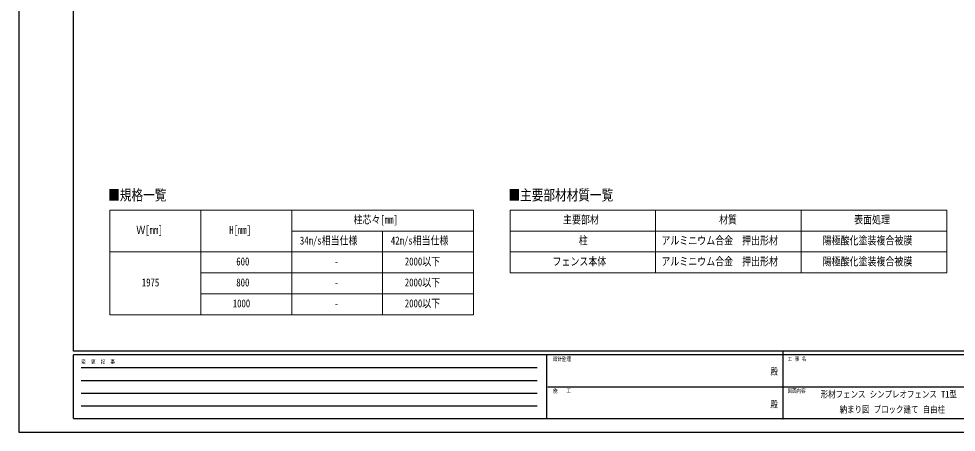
# Model space of a CAD drawing. Units: millimetres, scale not verified. Extents: x -4205 to 4205, y -2970 to 2970.
# Drawn here: x -4205 to 948, y -2970 to -699 of the extents above; entities that cross this region are included whole.
import ezdxf
from ezdxf.enums import TextEntityAlignment as Align

# ---------------------------------------------------------------- set-up
doc = ezdxf.new("R2010")
doc.units = ezdxf.units.MM
doc.header["$LTSCALE"] = 12
doc.header["$PDMODE"] = 32
doc.header["$PDSIZE"] = 6
doc.layers.add('0-1_TABLE1', color=7, linetype='Continuous', lineweight=18)
doc.layers.add('0-2_USER1', color=3, linetype='Continuous')
doc.layers.add('0-5_YKK_ZWAK', color=7, linetype='Continuous')
doc.styles.add('ＭＳ ゴシック', font='')
doc.styles.get('ＭＳ ゴシック').set_extended_font_data('MS Gothic')

msp = doc.modelspace()

# ---------------------------------------------------------------- linework, layer by layer
at = {"layer": '0-1_TABLE1'}
for p, q in [((-3704.98, -1750), (-1704.98, -1750)), ((-3704.98, -1750), (-3704.98, -2325)), ((-3204.98, -1750), (-3204.98, -2325)), ((-2704.98, -1750), (-2704.98, -2325)), ((-1704.98, -1750), (-1704.98, -2325)), ((-1504.98, -1750), (895.02, -1750)), ((-1504.98, -1750), (-1504.98, -2095)), ((-704.98, -1750), (-704.98, -2095)), ((95.02, -1750), (95.02, -2095)), ((895.02, -1750), (895.02, -2095)), ((-2704.98, -1865), (-1704.98, -1865)), ((-2204.98, -1865), (-2204.98, -2325)), ((-1504.98, -1865), (895.02, -1865)), ((-3704.98, -1980), (-1704.98, -1980)), ((-1504.98, -1980), (895.02, -1980)), ((-3204.98, -2095), (-1704.98, -2095)), ((-1504.98, -2095), (895.02, -2095)), ((-3204.98, -2210), (-1704.98, -2210)), ((-3704.98, -2325), (-1704.98, -2325))]:
    msp.add_line(p, q, dxfattribs=at)
at = {"layer": '0-5_YKK_ZWAK'}
for p, q in [((-3904.98, -2525), (-3904.98, 2775)), ((3895.02, -2525), (-3904.98, -2525)), ((-1304.98, -2545), (-3904.98, -2545)), ((-3904.98, -2895), (-3904.98, -2545)), ((-1304.98, -2545), (-1304.98, -2895)), ((-4.98, -2545), (-1304.98, -2545)), ((-4.98, -2525), (-4.98, -2895)), ((1295.02, -2545), (-4.98, -2545)), ((-3862.48, -2615), (-1354.98, -2615)), ((-3862.48, -2685), (-1354.98, -2685)), ((-1297.48, -2720), (-4.98, -2720)), ((-4.98, -2720), (1295.02, -2720)), ((-3862.48, -2755), (-1354.98, -2755)), ((-3862.48, -2825), (-1354.98, -2825)), ((-3904.98, -2895), (-1304.98, -2895)), ((-1304.98, -2895), (-4.98, -2895)), ((-4.98, -2895), (1295.02, -2895))]:
    msp.add_line(p, q, dxfattribs=at)
msp.add_lwpolyline([(-4205, -2970), (4205, -2970), (4205, 2970), (-4205, 2970)], close=True, dxfattribs=at)
msp.add_point((-4.98, -2895), dxfattribs=at)

# ---------------------------------------------------------------- texts
at = {"layer": '0-1_TABLE1', "style": 'ＭＳ ゴシック', "width": 0.8}
for s, p in [('柱芯々[mm]', (-2364.98, -1837.5)), ('主要部材', (-1213.78, -1837.5)), ('材質', (-356.18, -1837.5)), ('表面処理', (386.22, -1837.5)), ('Ｗ[mm]', (-3558.98, -1895)), ('H[mm]', (-3047.78, -1895)), ('34m/s相当仕様', (-2659.78, -1952.5)), ('42m/s相当仕様', (-2159.78, -1952.5)), ('柱', (-1127.38, -1952.5)), ('アルミニウム合金\u3000押出形材', (-672.98, -1952.5)), ('陽極酸化塗装複合被膜', (213.42, -1952.5)), ('2000以下', (-2082.98, -2067.5)), ('フェンス本体', (-1271.38, -2067.5)), ('アルミニウム合金\u3000押出形材', (-672.98, -2067.5)), ('陽極酸化塗装複合被膜', (213.42, -2067.5)), ('600', (-3009.38, -2067.5)), ('-', (-2470.98, -2067.5)), ('1975', (-3528.58, -2182.5)), ('800', (-3009.38, -2182.5)), ('-', (-2470.98, -2182.5)), ('2000以下', (-2082.98, -2182.5)), ('1000', (-3028.58, -2297.5)), ('-', (-2470.98, -2297.5)), ('2000以下', (-2082.98, -2297.5))]:
    msp.add_text(s, height=43.99, dxfattribs=at).set_placement(p, align=Align.BOTTOM_LEFT)
at = {"layer": '0-2_USER1', "style": 'ＭＳ ゴシック', "width": 0.8}
for s, height, p in [('■規格一覧', 58.65, (-3713.51, -1714.42)), ('■主要部材材質一覧', 58.65, (-1513.51, -1714.42)), ('形材フェンス シンプレオフェンス T1型', 36.66, (202.35, -2790.83)), ('納まり図 ブロック建て 自由柱', 36.66, (306.35, -2874.17))]:
    msp.add_text(s, height=height, dxfattribs=at).set_placement(p, align=Align.BOTTOM_LEFT)
at = {"layer": '0-5_YKK_ZWAK', "style": 'ＭＳ ゴシック', "width": 0.8}
for s, height, p in [('変  更  記  事', 21.99, (-3861.31, -2600)), ('設計監理', 21.99, (-1268.31, -2585)), ('工 事 名', 21.99, (21.27, -2585)), ('殿', 36.66, (-73.67, -2665.83)), ('施\u3000\u3000工', 21.99, (-1268.31, -2760)), ('図面内容', 21.99, (21.27, -2760)), ('殿', 36.66, (-73.67, -2845.83))]:
    msp.add_text(s, height=height, dxfattribs=at).set_placement(p, align=Align.BOTTOM_LEFT)

doc.saveas('drawing.dxf')
